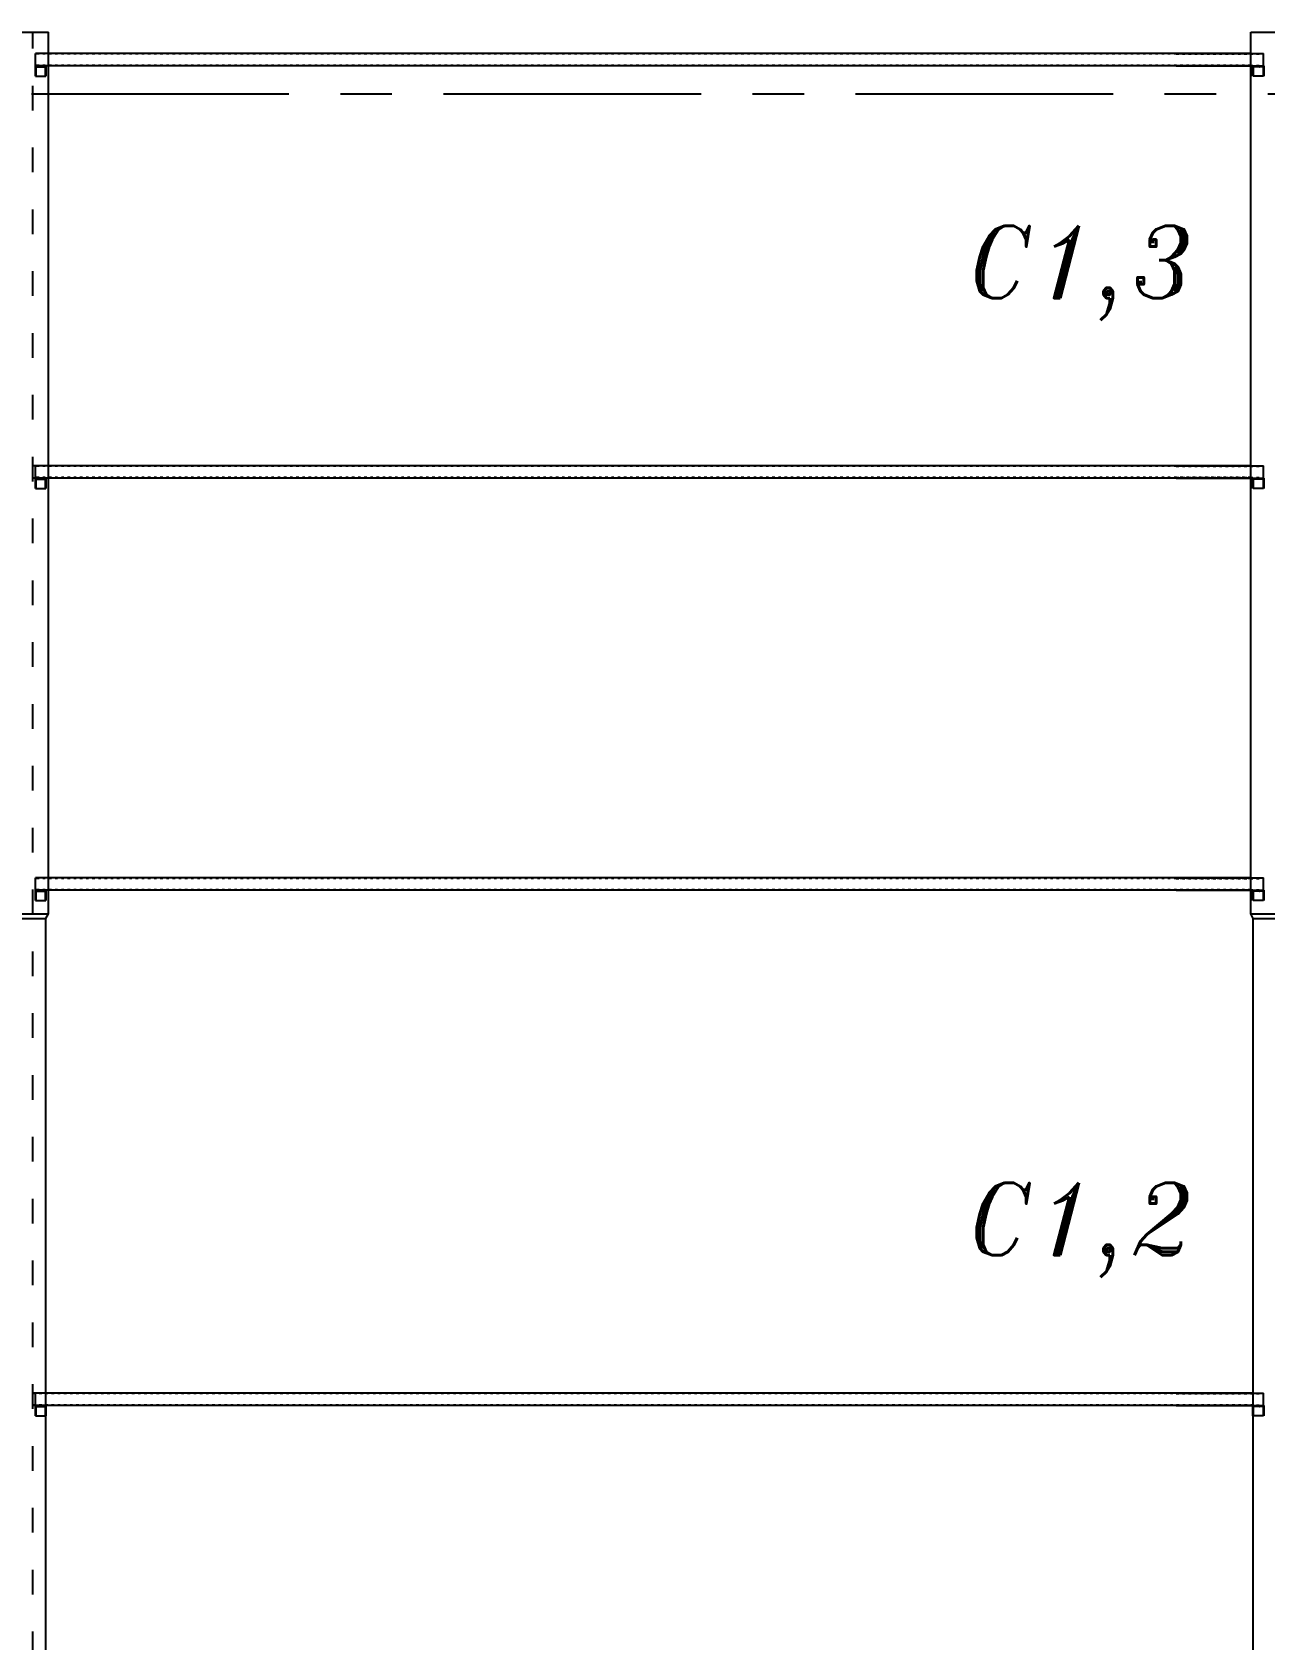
# Model space of a CAD drawing. Header units: inches. Extents: x -15 to 1885144, y -42615 to 866270.
# Drawn here: x 1673000 to 1678982, y -33937 to -26137 of the extents above; entities that cross this region are included whole.
import ezdxf

# ---------------------------------------------------------------- set-up
doc = ezdxf.new("R2010")
doc.units = ezdxf.units.IN
doc.header["$LTSCALE"] = 100
doc.header["$MEASUREMENT"] = 0
for name, pattern in [('CENTER', [2, 1.25, -0.25, 0.25, -0.25]), ('dash line', [30, 12, -18]), ('PHANTOM2', [1.25, 0.625, -0.125, 0.125, -0.125, 0.125, -0.125])]:
    doc.linetypes.add(name, pattern=pattern)
for name, color, linetype in [('axis', 8, 'PHANTOM2'), ('bolt', 1, 'Continuous'), ('layout', 7, 'Continuous'), ('purlins', 4, 'Continuous'), ('text', 3, 'Continuous')]:
    doc.layers.add(name, color=color, linetype=linetype)
doc.layers.add('weld', color=2, linetype='Continuous', lineweight=35)
doc.styles.add('TEXT-3', font='ITALICT.shx', dxfattribs={"height": 350})
pattern_1 = [(45, (793036.16079, -89278.5283), (-0.088388347648, 0.088388347648), [])]
pattern_2 = [(45, (793036.16079, -87278.5283), (-0.088388347648, 0.088388347648), [])]
pattern_3 = [(45, (799036.16079, -89278.5283), (-0.088388347648, 0.088388347648), [])]
pattern_4 = [(45, (799036.16079, -87278.5283), (-0.088388347648, 0.088388347648), [])]

# ---------------------------------------------------------------- blocks, each defined once
blk = doc.blocks.new('*U1041')
at = {"layer": 'text', "linetype": 'Continuous', "style": 'TEXT-3'}
for s, p in [('C1,3', (-616.7, 5050.2)), ('C1,2', (-616.7, 406.8))]:
    blk.add_text(s, height=350, dxfattribs=at).set_placement(p)
blk = doc.blocks.new('*U1042')
at = {"layer": 'text', "color": 0, "linetype": 'ByBlock', "lineweight": -2, "transparency": 16777216}
blk.add_blockref('*U1041', (36000, 0), dxfattribs=at)

msp = doc.modelspace()

# ---------------------------------------------------------------- hatches: boundary and pattern name
at = {"layer": 'bolt', "ltscale": 10}
h = msp.add_hatch(dxfattribs=at)
h.set_pattern_fill('ANSI31', color=256)
h.set_pattern_definition(pattern_2)
h.paths.add_polyline_path([(1673035.789, -26300.118), (1673045.789, -26300.118), (1673045.789, -26305.118), (1673035.789, -26305.118)])
h = msp.add_hatch(dxfattribs=at)
h.set_pattern_fill('ANSI31', color=256)
h.set_pattern_definition(pattern_2)
h.paths.add_polyline_path([(1673035.789, -26300.118), (1673045.789, -26300.118), (1673045.789, -26305.118), (1673035.789, -26305.118)])
h = msp.add_hatch(dxfattribs=at)
h.set_pattern_fill('ANSI31', color=256)
h.set_pattern_definition(pattern_4)
h.paths.add_polyline_path([(1678955.789, -26300.118), (1678945.789, -26300.118), (1678945.789, -26305.118), (1678955.789, -26305.118)])
h = msp.add_hatch(dxfattribs=at)
h.set_pattern_fill('ANSI31', color=256)
h.set_pattern_definition(pattern_4)
h.paths.add_polyline_path([(1678955.789, -26300.118), (1678945.789, -26300.118), (1678945.789, -26305.118), (1678955.789, -26305.118)])
h = msp.add_hatch(dxfattribs=at)
h.set_pattern_fill('ANSI31', color=256)
h.set_pattern_definition(pattern_1)
h.paths.add_polyline_path([(1673035.789, -28300.118), (1673045.789, -28300.118), (1673045.789, -28305.118), (1673035.789, -28305.118)])
h = msp.add_hatch(dxfattribs=at)
h.set_pattern_fill('ANSI31', color=256)
h.set_pattern_definition(pattern_1)
h.paths.add_polyline_path([(1673035.789, -28300.118), (1673045.789, -28300.118), (1673045.789, -28305.118), (1673035.789, -28305.118)])
h = msp.add_hatch(dxfattribs=at)
h.set_pattern_fill('ANSI31', color=256)
h.set_pattern_definition(pattern_3)
h.paths.add_polyline_path([(1678955.789, -28300.118), (1678945.789, -28300.118), (1678945.789, -28305.118), (1678955.789, -28305.118)])
h = msp.add_hatch(dxfattribs=at)
h.set_pattern_fill('ANSI31', color=256)
h.set_pattern_definition(pattern_3)
h.paths.add_polyline_path([(1678955.789, -28300.118), (1678945.789, -28300.118), (1678945.789, -28305.118), (1678955.789, -28305.118)])
h = msp.add_hatch(dxfattribs=at)
h.set_pattern_fill('ANSI31', color=256)
h.set_pattern_definition([(45, (793036.16079, -91278.5283), (-0.088388347648, 0.088388347648), [])])
h.paths.add_polyline_path([(1673035.789, -30300.118), (1673045.789, -30300.118), (1673045.789, -30305.118), (1673035.789, -30305.118)])
h = msp.add_hatch(dxfattribs=at)
h.set_pattern_fill('ANSI31', color=256)
h.set_pattern_definition([(45, (799036.16079, -91278.5283), (-0.088388347648, 0.088388347648), [])])
h.paths.add_polyline_path([(1678955.789, -30300.118), (1678945.789, -30300.118), (1678945.789, -30305.118), (1678955.789, -30305.118)])
h = msp.add_hatch(dxfattribs=at)
h.set_pattern_fill('ANSI31', color=256)
h.set_pattern_definition([(45, (793036.16079, -93778.5283), (-0.088388347648, 0.088388347648), [])])
h.paths.add_polyline_path([(1673035.789, -32800.118), (1673045.789, -32800.118), (1673045.789, -32805.118), (1673035.789, -32805.118)])
h = msp.add_hatch(dxfattribs=at)
h.set_pattern_fill('ANSI31', color=256)
h.set_pattern_definition([(45, (799036.16079, -93778.5283), (-0.088388347648, 0.088388347648), [])])
h.paths.add_polyline_path([(1678955.789, -32800.118), (1678945.789, -32800.118), (1678945.789, -32805.118), (1678955.789, -32805.118)])

# ---------------------------------------------------------------- linework, layer by layer
at = {"layer": 'axis', "linetype": 'CENTER', "ltscale": 10}
msp.add_line((1642995.789, -26436.72), (1708595.789, -26436.72), dxfattribs=at)
at = {"layer": 'bolt', "ltscale": 10}
for p, q in [((1673035.789, -26305.118), (1673035.789, -26300.118)), ((1673035.789, -26305.118), (1673035.789, -26300.118)), ((1673045.789, -26305.118), (1673045.789, -26300.118)), ((1673045.789, -26305.118), (1673045.789, -26300.118)), ((1678945.789, -26305.118), (1678945.789, -26300.118)), ((1678945.789, -26305.118), (1678945.789, -26300.118)), ((1678955.789, -26305.118), (1678955.789, -26300.118)), ((1678955.789, -26305.118), (1678955.789, -26300.118)), ((1673035.789, -28305.118), (1673035.789, -28300.118)), ((1673035.789, -28305.118), (1673035.789, -28300.118)), ((1673045.789, -28305.118), (1673045.789, -28300.118)), ((1673045.789, -28305.118), (1673045.789, -28300.118)), ((1678945.789, -28305.118), (1678945.789, -28300.118)), ((1678945.789, -28305.118), (1678945.789, -28300.118)), ((1678955.789, -28305.118), (1678955.789, -28300.118)), ((1678955.789, -28305.118), (1678955.789, -28300.118)), ((1673035.789, -30305.118), (1673035.789, -30300.118)), ((1673045.789, -30305.118), (1673045.789, -30300.118)), ((1678945.789, -30305.118), (1678945.789, -30300.118)), ((1678955.789, -30305.118), (1678955.789, -30300.118)), ((1673035.789, -32805.118), (1673035.789, -32800.118)), ((1673045.789, -32805.118), (1673045.789, -32800.118)), ((1678945.789, -32805.118), (1678945.789, -32800.118)), ((1678955.789, -32805.118), (1678955.789, -32800.118))]:
    msp.add_line(p, q, dxfattribs=at)
at = {"layer": 'layout', "ltscale": 0.01}
for p, q in [((1672913.289, -26136.72), (1673078.289, -26136.72)), ((1673078.289, -30415.07), (1673078.289, -26136.72)), ((1678913.289, -30415.07), (1678913.289, -26136.72)), ((1678913.289, -26136.72), (1679078.289, -26136.72)), ((1672913.289, -30415.07), (1673078.289, -30415.07)), ((1673065.789, -30436.72), (1673078.289, -30415.07)), ((1678925.789, -30436.72), (1678913.289, -30415.07)), ((1678913.289, -30415.07), (1679078.289, -30415.07)), ((1672925.789, -30436.72), (1673065.789, -30436.72)), ((1672925.789, -30436.72), (1673065.789, -30436.72)), ((1673065.789, -35350.118), (1673065.789, -30436.72)), ((1678925.789, -35350.118), (1678925.789, -30436.72)), ((1678925.789, -30436.72), (1679065.789, -30436.72)), ((1678925.789, -30436.72), (1679065.789, -30436.72))]:
    msp.add_line(p, q, dxfattribs=at)
at = {"layer": 'layout', "linetype": 'dash line', "ltscale": 0.1}
msp.add_line((1673003.289, -39416.72), (1673003.289, -26136.72), dxfattribs=at)
at = {"layer": 'purlins', "ltscale": 10}
for p, q in [((1678913.289, -26240.118), (1673015.789, -26240.118)), ((1673015.789, -26300.118), (1673015.789, -26240.118)), ((1678913.289, -26240.118), (1673015.789, -26240.118)), ((1673015.789, -26300.118), (1673015.789, -26240.118)), ((1678551.836, -26240.118), (1678975.789, -26240.118)), ((1678551.836, -26240.118), (1678975.789, -26240.118)), ((1678975.789, -26300.118), (1678975.789, -26240.118)), ((1678975.789, -26300.118), (1678975.789, -26240.118)), ((1678913.289, -26300.118), (1673015.789, -26300.118)), ((1673065.789, -26300.118), (1673015.789, -26300.118)), ((1673015.789, -26300.118), (1673015.789, -26305.118)), ((1678913.289, -26300.118), (1673015.789, -26300.118)), ((1673065.789, -26300.118), (1673015.789, -26300.118)), ((1673015.789, -26300.118), (1673015.789, -26305.118)), ((1673015.789, -26305.118), (1673065.789, -26305.118)), ((1673015.789, -26305.118), (1673015.789, -26350.118)), ((1673015.789, -26305.118), (1673065.789, -26305.118)), ((1673015.789, -26305.118), (1673015.789, -26350.118)), ((1673015.789, -26350.118), (1673065.789, -26350.118)), ((1673015.789, -26350.118), (1673065.789, -26350.118)), ((1673065.789, -26305.118), (1673065.789, -26300.118)), ((1673065.789, -26305.118), (1673065.789, -26300.118)), ((1673065.789, -26350.118), (1673065.789, -26305.118)), ((1673065.789, -26350.118), (1673065.789, -26305.118)), ((1678551.836, -26300.118), (1678975.789, -26300.118)), ((1678551.836, -26300.118), (1678975.789, -26300.118)), ((1678925.789, -26300.118), (1678975.789, -26300.118)), ((1678925.789, -26305.118), (1678925.789, -26300.118)), ((1678925.789, -26300.118), (1678975.789, -26300.118)), ((1678925.789, -26305.118), (1678925.789, -26300.118)), ((1678975.789, -26305.118), (1678925.789, -26305.118)), ((1678925.789, -26350.118), (1678925.789, -26305.118)), ((1678975.789, -26305.118), (1678925.789, -26305.118)), ((1678925.789, -26350.118), (1678925.789, -26305.118)), ((1678975.789, -26350.118), (1678925.789, -26350.118)), ((1678975.789, -26350.118), (1678925.789, -26350.118)), ((1678975.789, -26300.118), (1678975.789, -26305.118)), ((1678975.789, -26300.118), (1678975.789, -26305.118)), ((1678975.789, -26305.118), (1678975.789, -26350.118)), ((1678975.789, -26305.118), (1678975.789, -26350.118)), ((1678913.289, -28240.118), (1673003.289, -28240.118)), ((1678913.289, -28240.118), (1673003.289, -28240.118)), ((1678913.289, -28300.118), (1673003.289, -28300.118)), ((1678913.289, -28300.118), (1673003.289, -28300.118)), ((1673015.789, -28300.118), (1673015.789, -28240.118)), ((1673015.789, -28300.118), (1673015.789, -28240.118)), ((1673065.789, -28300.118), (1673015.789, -28300.118)), ((1673015.789, -28300.118), (1673015.789, -28305.118)), ((1673065.789, -28300.118), (1673015.789, -28300.118)), ((1673015.789, -28300.118), (1673015.789, -28305.118)), ((1673015.789, -28305.118), (1673065.789, -28305.118)), ((1673015.789, -28305.118), (1673015.789, -28350.118)), ((1673015.789, -28305.118), (1673065.789, -28305.118)), ((1673015.789, -28305.118), (1673015.789, -28350.118)), ((1673065.789, -28305.118), (1673065.789, -28300.118)), ((1673065.789, -28305.118), (1673065.789, -28300.118)), ((1673065.789, -28350.118), (1673065.789, -28305.118)), ((1673065.789, -28350.118), (1673065.789, -28305.118)), ((1678551.836, -28240.118), (1678975.789, -28240.118)), ((1678551.836, -28240.118), (1678975.789, -28240.118)), ((1678551.836, -28300.118), (1678975.789, -28300.118)), ((1678551.836, -28300.118), (1678975.789, -28300.118)), ((1678925.789, -28300.118), (1678975.789, -28300.118)), ((1678925.789, -28305.118), (1678925.789, -28300.118)), ((1678925.789, -28300.118), (1678975.789, -28300.118)), ((1678925.789, -28305.118), (1678925.789, -28300.118)), ((1678975.789, -28305.118), (1678925.789, -28305.118)), ((1678925.789, -28350.118), (1678925.789, -28305.118)), ((1678975.789, -28305.118), (1678925.789, -28305.118)), ((1678925.789, -28350.118), (1678925.789, -28305.118)), ((1678975.789, -28300.118), (1678975.789, -28240.118)), ((1678975.789, -28300.118), (1678975.789, -28240.118)), ((1678975.789, -28300.118), (1678975.789, -28305.118)), ((1678975.789, -28300.118), (1678975.789, -28305.118)), ((1678975.789, -28305.118), (1678975.789, -28350.118)), ((1678975.789, -28305.118), (1678975.789, -28350.118)), ((1673015.789, -28350.118), (1673065.789, -28350.118)), ((1673015.789, -28350.118), (1673065.789, -28350.118)), ((1678975.789, -28350.118), (1678925.789, -28350.118)), ((1678975.789, -28350.118), (1678925.789, -28350.118)), ((1678913.289, -30240.118), (1673015.789, -30240.118)), ((1673015.789, -30300.118), (1673015.789, -30240.118)), ((1678551.836, -30240.118), (1678975.789, -30240.118)), ((1678975.789, -30300.118), (1678975.789, -30240.118)), ((1678913.289, -30300.118), (1673015.789, -30300.118)), ((1673065.789, -30300.118), (1673015.789, -30300.118)), ((1673015.789, -30300.118), (1673015.789, -30305.118)), ((1673015.789, -30305.118), (1673065.789, -30305.118)), ((1673015.789, -30305.118), (1673015.789, -30350.118)), ((1673065.789, -30305.118), (1673065.789, -30300.118)), ((1673065.789, -30350.118), (1673065.789, -30305.118)), ((1678551.836, -30300.118), (1678975.789, -30300.118)), ((1678925.789, -30300.118), (1678975.789, -30300.118)), ((1678925.789, -30305.118), (1678925.789, -30300.118)), ((1678975.789, -30305.118), (1678925.789, -30305.118)), ((1678925.789, -30350.118), (1678925.789, -30305.118)), ((1678975.789, -30300.118), (1678975.789, -30305.118)), ((1678975.789, -30305.118), (1678975.789, -30350.118)), ((1673015.789, -30350.118), (1673065.789, -30350.118)), ((1678975.789, -30350.118), (1678925.789, -30350.118)), ((1678925.789, -32740.118), (1673003.289, -32740.118)), ((1673015.789, -32800.118), (1673015.789, -32740.118)), ((1678551.836, -32740.118), (1678975.789, -32740.118)), ((1678975.789, -32800.118), (1678975.789, -32740.118)), ((1678925.789, -32800.118), (1673003.289, -32800.118)), ((1673065.789, -32800.118), (1673015.789, -32800.118)), ((1673015.789, -32800.118), (1673015.789, -32805.118)), ((1673015.789, -32805.118), (1673065.789, -32805.118)), ((1673015.789, -32805.118), (1673015.789, -32850.118)), ((1673065.789, -32805.118), (1673065.789, -32800.118)), ((1673065.789, -32850.118), (1673065.789, -32805.118)), ((1678551.836, -32800.118), (1678975.789, -32800.118)), ((1678925.789, -32800.118), (1678975.789, -32800.118)), ((1678925.789, -32805.118), (1678925.789, -32800.118)), ((1678975.789, -32805.118), (1678925.789, -32805.118)), ((1678925.789, -32850.118), (1678925.789, -32805.118)), ((1678975.789, -32800.118), (1678975.789, -32805.118)), ((1678975.789, -32805.118), (1678975.789, -32850.118)), ((1673015.789, -32850.118), (1673065.789, -32850.118)), ((1678975.789, -32850.118), (1678925.789, -32850.118))]:
    msp.add_line(p, q, dxfattribs=at)
at = {"layer": 'purlins', "linetype": 'dash line', "ltscale": 0.01}
for p, q in [((1678913.289, -26242.118), (1673015.789, -26242.118)), ((1678913.289, -26242.118), (1673015.789, -26242.118)), ((1678551.836, -26242.118), (1678975.789, -26242.118)), ((1678551.836, -26242.118), (1678975.789, -26242.118)), ((1678913.289, -26298.118), (1673015.789, -26298.118)), ((1678913.289, -26298.118), (1673015.789, -26298.118)), ((1678551.836, -26298.118), (1678975.789, -26298.118)), ((1678551.836, -26298.118), (1678975.789, -26298.118)), ((1678913.289, -28242.118), (1673003.289, -28242.118)), ((1678913.289, -28242.118), (1673003.289, -28242.118)), ((1678913.289, -28298.118), (1673003.289, -28298.118)), ((1678913.289, -28298.118), (1673003.289, -28298.118)), ((1678551.836, -28242.118), (1678975.789, -28242.118)), ((1678551.836, -28242.118), (1678975.789, -28242.118)), ((1678551.836, -28298.118), (1678975.789, -28298.118)), ((1678551.836, -28298.118), (1678975.789, -28298.118)), ((1678913.289, -30242.118), (1673015.789, -30242.118)), ((1678551.836, -30242.118), (1678975.789, -30242.118)), ((1678913.289, -30298.118), (1673015.789, -30298.118)), ((1678551.836, -30298.118), (1678975.789, -30298.118)), ((1678925.789, -32742.118), (1673003.289, -32742.118)), ((1678551.836, -32742.118), (1678975.789, -32742.118)), ((1678925.789, -32798.118), (1673003.289, -32798.118)), ((1678551.836, -32798.118), (1678975.789, -32798.118))]:
    msp.add_line(p, q, dxfattribs=at)
at = {"layer": 'weld', "ltscale": 10}
for p, q in [((1673015.789, -26300.118), (1673015.789, -26350.118)), ((1673015.789, -26300.118), (1673015.789, -26350.118)), ((1673065.789, -26350.118), (1673065.789, -26300.118)), ((1673065.789, -26350.118), (1673065.789, -26300.118)), ((1678925.789, -26350.118), (1678925.789, -26300.118)), ((1678925.789, -26350.118), (1678925.789, -26300.118)), ((1678975.789, -26300.118), (1678975.789, -26350.118)), ((1678975.789, -26300.118), (1678975.789, -26350.118)), ((1673015.789, -28300.118), (1673015.789, -28350.118)), ((1673015.789, -28300.118), (1673015.789, -28350.118)), ((1673065.789, -28350.118), (1673065.789, -28300.118)), ((1673065.789, -28350.118), (1673065.789, -28300.118)), ((1678925.789, -28350.118), (1678925.789, -28300.118)), ((1678925.789, -28350.118), (1678925.789, -28300.118)), ((1678975.789, -28300.118), (1678975.789, -28350.118)), ((1678975.789, -28300.118), (1678975.789, -28350.118)), ((1673015.789, -30300.118), (1673015.789, -30350.118)), ((1673065.789, -30350.118), (1673065.789, -30300.118)), ((1678925.789, -30350.118), (1678925.789, -30300.118)), ((1678975.789, -30300.118), (1678975.789, -30350.118)), ((1673015.789, -32800.118), (1673015.789, -32850.118)), ((1673065.789, -32850.118), (1673065.789, -32800.118)), ((1678925.789, -32850.118), (1678925.789, -32800.118)), ((1678975.789, -32800.118), (1678975.789, -32850.118))]:
    msp.add_line(p, q, dxfattribs=at)

# ---------------------------------------------------------------- block references
at = {"layer": 'text'}
msp.add_blockref('*U1042', (1642155.886, -32476.969), dxfattribs=at)

doc.saveas('drawing.dxf')
